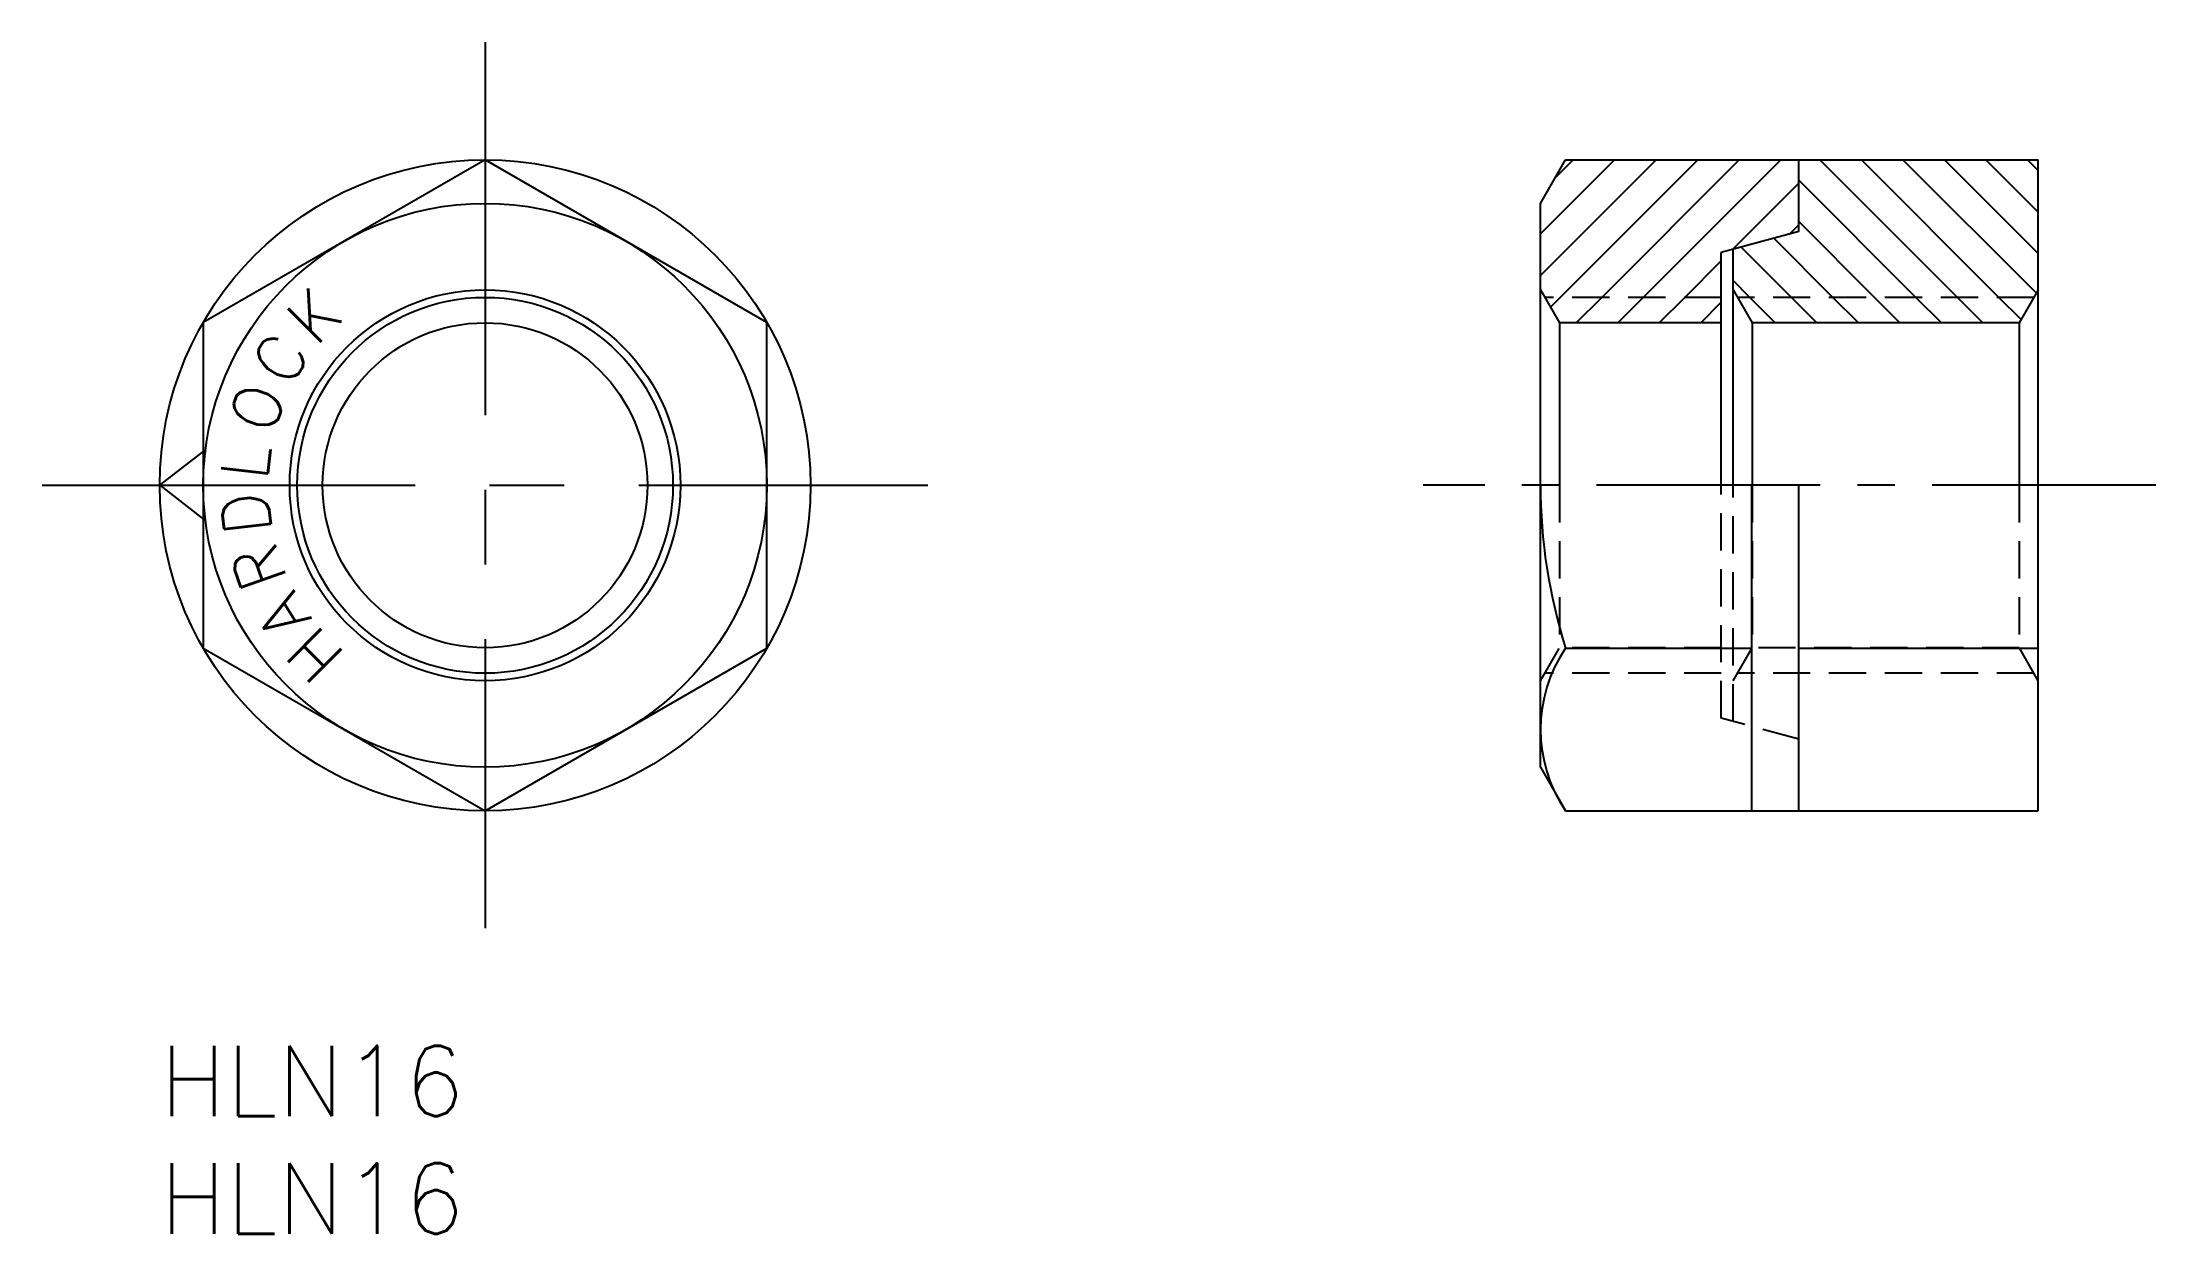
# Model space of a CAD drawing. Extents: x -5 to 85, y -8 to 42.7.
import ezdxf

# ---------------------------------------------------------------- set-up
doc = ezdxf.new("R2010")
doc.units = 0
doc.header["$LTSCALE"] = 0.5
for name, pattern in [('CENTER', [50.8, 31.75, -6.35, 6.35, -6.35]), ('CENTER2', [28.575, 19.05, -3.175, 3.175, -3.175]), ('DASHED', [19.05, 12.7, -6.35]), ('HIDDEN2', [4.7625, 3.175, -1.5875])]:
    doc.linetypes.add(name, pattern=pattern)
for name, color, linetype in [('MSM_CENTER', 1, 'CENTER'), ('MSM_CONTINUOUS', 7, 'CONTINUOUS'), ('MSM_DASHED', 4, 'DASHED'), ('MSM_NARROW', 5, 'CONTINUOUS'), ('MSM_PART_NUMBER', 7, 'CONTINUOUS')]:
    doc.layers.add(name, color=color, linetype=linetype)
doc.styles.get("Standard").update_dxf_attribs({"font": 'txt.shx', "height": 3, "bigfont": 'bigfont.shx'})

msp = doc.modelspace()

# ---------------------------------------------------------------- linework, layer by layer
at = {"layer": 'MSM_CENTER'}
for p, q in [((13.856, 42.713), (13.856, 5)), ((-5, 23.856), (32.713, 23.856))]:
    msp.add_line(p, q, dxfattribs=at)
at = {"layer": 'MSM_CENTER', "linetype": 'CENTER2'}
msp.add_line((85, 23.856), (53.8, 23.856), dxfattribs=at)
at = {"layer": 'MSM_CONTINUOUS'}
for p, q in [((13.856, 37.713), (1.856, 30.785)), ((25.856, 30.785), (13.856, 37.713)), ((58.8, 35.856), (59.872, 37.713)), ((59.872, 37.713), (69.8, 37.713)), ((69.8, 34.656), (69.8, 37.713)), ((69.8, 37.713), (80, 37.713)), ((80, 10), (80, 37.713)), ((58.8, 11.856), (58.8, 35.856)), ((69.8, 34.656), (66.5, 33.772)), ((66.5, 23.856), (66.5, 33.772)), ((67, 23.856), (67, 33.906)), ((58.8, 32.176), (59.61, 30.774)), ((67, 32.176), (67.81, 30.774)), ((80, 32.176), (79.19, 30.774)), ((1.856, 30.785), (1.856, 16.928)), ((25.856, 16.928), (25.856, 30.785)), ((59.61, 30.774), (59.61, 23.856)), ((66.5, 30.774), (59.61, 30.774)), ((79.19, 30.774), (67.81, 30.774)), ((67.81, 30.774), (67.81, 23.856)), ((79.19, 30.774), (79.19, 23.856)), ((0, 23.856), (1.876, 25.31)), ((0, 23.856), (1.876, 22.403)), ((67.8, 10), (67.8, 23.856)), ((69.8, 10), (69.8, 23.856)), ((1.856, 16.928), (13.856, 10)), ((13.856, 10), (25.856, 16.928)), ((59.872, 16.928), (67.8, 16.928)), ((69.8, 16.928), (80, 16.928)), ((58.8, 11.856), (59.872, 10)), ((59.872, 10), (69.8, 10)), ((69.8, 10), (80, 10))]:
    msp.add_line(p, q, dxfattribs=at)
for radius in [13.856, 12, 8.32, 6.917]:
    msp.add_circle((13.856, 23.856), radius, dxfattribs=at)
for centre, radius, start, end in [((81.728, 23.856), 22.928, 180, 197.58795), ((64.934, 13.464), 6.134, 145.61575, 214.38425)]:
    msp.add_arc(centre, radius, start, end, dxfattribs=at)
at = {"layer": 'MSM_DASHED', "linetype": 'HIDDEN2'}
for p, q in [((59.61, 23.856), (59.61, 16.939)), ((66.5, 13.941), (66.5, 23.856)), ((67, 13.807), (67, 23.856)), ((67.81, 23.856), (67.81, 16.939)), ((79.19, 23.856), (79.19, 16.939)), ((58.8, 15.536), (59.61, 16.939)), ((66.5, 16.939), (59.61, 16.939)), ((67, 15.536), (67.81, 16.939)), ((79.19, 16.939), (67.81, 16.939)), ((80, 15.536), (79.19, 16.939)), ((66.5, 15.856), (58.985, 15.856)), ((79.815, 15.856), (67.185, 15.856)), ((69.8, 13.056), (66.5, 13.941))]:
    msp.add_line(p, q, dxfattribs=at)
at = {"layer": 'MSM_NARROW', "linetype": 'CONTINUOUS'}
for p, q in [((58.8, 34.554), (61.959, 37.713)), ((58.8, 32.786), (63.727, 37.713)), ((59.436, 36.957), (60.191, 37.713)), ((59.638, 31.856), (65.494, 37.713)), ((61.406, 31.856), (67.262, 37.713)), ((63.174, 31.856), (69.03, 37.713)), ((76.557, 31.856), (70.701, 37.713)), ((78.325, 31.856), (72.469, 37.713)), ((79.917, 32.032), (74.237, 37.713)), ((80, 33.717), (76.004, 37.713)), ((80, 35.485), (77.772, 37.713)), ((80, 37.253), (79.54, 37.713)), ((66.988, 33.903), (69.8, 36.715)), ((74.79, 31.856), (69.8, 36.846)), ((71.254, 31.856), (68.738, 34.372)), ((69.403, 34.55), (69.8, 34.947)), ((73.022, 31.856), (69.8, 35.078)), ((64.941, 31.856), (66.5, 33.415)), ((69.486, 31.856), (67.344, 33.998)), ((67.719, 31.856), (67, 32.575)), ((59.224, 31.442), (59.638, 31.856)), ((60.323, 30.774), (61.406, 31.856)), ((62.091, 30.774), (63.174, 31.856)), ((63.859, 30.774), (64.941, 31.856)), ((65.627, 30.774), (66.5, 31.647)), ((68.801, 30.774), (67.719, 31.856)), ((70.569, 30.774), (69.486, 31.856)), ((72.337, 30.774), (71.254, 31.856)), ((74.104, 30.774), (73.022, 31.856)), ((75.872, 30.774), (74.79, 31.856)), ((77.64, 30.774), (76.557, 31.856)), ((79.27, 30.912), (78.325, 31.856))]:
    msp.add_line(p, q, dxfattribs=at)
at = {"layer": 'MSM_NARROW', "linetype": 'HIDDEN2'}
for p, q in [((66.5, 31.856), (58.985, 31.856)), ((79.815, 31.856), (67.185, 31.856))]:
    msp.add_line(p, q, dxfattribs=at)
at = {"layer": 'MSM_NARROW'}
msp.add_circle((13.856, 23.856), 8, dxfattribs=at)

# ---------------------------------------------------------------- texts
at = {"layer": 'MSM_CONTINUOUS', "linetype": 'CONTINUOUS'}
for s, rotation, p in [('K', 45, (6.645, 29.727)), ('C', 57.85714, (5.508, 27.954)), ('O', 70.71429, (4.788, 25.946)), ('L', 83.57143, (4.566, 24.016)), ('D', 96.42857, (4.771, 21.878)), ('R', 109.28571, (5.46, 19.847)), ('A', 122.14286, (6.514, 18.156)), ('H', 135, (7.974, 16.657))]:
    msp.add_text(s, height=2, rotation=rotation, dxfattribs=at).set_placement(p)
at = {"layer": 'MSM_PART_NUMBER'}
for p in [(0, -3), (0, -8)]:
    msp.add_text('HLN16', height=3, dxfattribs=at).set_placement(p)

doc.saveas('drawing.dxf')
